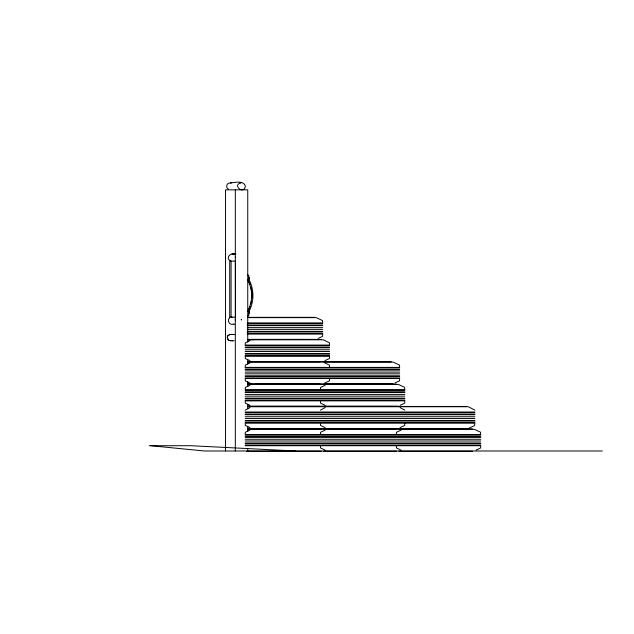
<?xml version="1.0" encoding="UTF-8"?>
<svg xmlns="http://www.w3.org/2000/svg" width="634" height="634" viewBox="0 0 634 634"><rect width="100%" height="100%" fill="white"/><g stroke="black" fill="none" stroke-linecap="round" stroke-linejoin="round"><path stroke-width="0.95" d="M225.435 257.087L225.442 257.483L225.411 257.063M235.246 257.277L235.238 257.198M235.23 319.607L235.222 320.035M245.192 410.158L249.899 407.599M320.424 410.158L325.139 407.599M227.337 337.621L227.812 335.854L229.397 334.776M247.482 311.484L248.758 308.94A32.714 32.714 0 0 0 248.758 282.13L247.482 279.586M241.514 319.837L241.174 319.528L241.459 319.869M228.636 335.124L227.733 335.854L227.257 337.621L228.636 340.109M249.899 340.664L245.342 342.78L245.192 345.078L329.593 345.078L329.331 342.685L323.11 339.792L247.799 339.792M249.899 362.973L245.342 365.089L245.192 367.387L399.65 367.387L399.388 364.994L393.167 362.109L247.799 362.109M318.014 338.493L322.571 336.377L322.722 334.078L247.268 334.078M249.899 385.29L245.342 387.406L245.192 389.704L404.825 389.704L404.563 387.303L398.35 384.418L247.799 384.418M324.877 360.651L329.434 358.535L329.593 356.237L245.192 356.237L245.342 358.535L249.899 360.651M324.877 382.96L329.434 380.844L329.593 378.546M325.139 385.29L320.582 387.406L320.424 389.704M249.899 430.137L245.342 432.253L245.192 434.552L480.746 434.552L480.485 432.15L474.272 429.266L247.799 429.266M394.934 382.96L399.491 380.844L399.65 378.546L245.192 378.546L245.342 380.844L249.899 382.96M325.139 430.137L320.582 432.253L320.424 434.552M400.117 405.277L404.674 403.161L404.825 400.862L245.192 400.862L245.342 403.161L249.899 405.277M400.117 427.585L404.674 425.469L404.825 423.171M401.06 430.137L396.504 432.253L396.345 434.552M476.039 450.124L480.596 448.008L480.746 445.71L245.192 445.71M234.041 323.792C228.66 326.906 225.625 317.103 232.099 317.214M229.31 334.776L230.221 334.57M230.142 334.57L230.974 334.467M241.514 182.719C231.529 184.399 243.48 195.407 245.406 186.237C243.614 179.549 233.494 182.988 228.557 183.186C226.037 184.312 226.037 188.171 228.557 189.289M235.896 254.155C230.911 251.706 224.349 258.569 231.085 261.081L231.077 317.166M232.527 340.83L234.192 340.727M230.887 334.467L232.607 334.403M230.514 182.743L230.998 182.743M240.231 182.782L240.714 182.782M232.472 254.21L232.947 254.21M233.859 254.21L234.342 254.21M247.482 275.204L248.774 275.204L248.774 279.277L249.939 281.599A34.014 34.014 0 0 1 249.939 309.471L248.774 311.793L248.774 315.867L247.482 315.867M248.774 277.652L249.281 277.652L249.281 279.111L248.774 279.111M248.774 278.017L249.281 278.017M248.774 278.746L249.281 278.746M248.908 312.087L249.416 312.087M248.908 312.816L249.416 312.816M247.846 317.341L314.345 317.341M247.799 317.634L316.247 317.634L322.46 320.527L322.722 322.92L247.268 322.92M247.268 323.538L322.722 323.538M233.93 324.703L234.406 324.703M247.268 325.028L322.722 325.028M247.268 325.646L322.722 325.646M247.268 327.627L322.722 327.627M247.268 329.363L322.722 329.363M247.268 331.352L322.722 331.352M247.268 331.97L322.722 331.97M247.268 333.46L322.722 333.46M247.799 339.356L311.46 339.356M312.348 339.356L315.027 339.356M253.56 339.499L321.216 339.499M247.846 339.658L253.917 339.658M245.192 345.696L329.593 345.696M245.192 347.186L329.593 347.186M245.192 347.804L329.593 347.804M245.192 349.786L329.593 349.786M245.192 351.521L329.593 351.521M245.192 353.51L329.593 353.51M245.192 354.129L329.593 354.129M245.192 355.619L329.593 355.619M247.799 361.515L323.11 361.515M247.846 361.816L253.014 361.808M253.56 361.808L320.067 361.816M323.617 361.808L391.273 361.808M245.192 368.013L399.65 368.013M245.192 369.495L399.65 369.495M245.192 370.121L399.65 370.121M245.192 372.103L399.65 372.103M245.192 373.838L399.65 373.838M245.192 375.819L399.65 375.819M245.192 376.438L399.65 376.438M245.192 377.927L399.65 377.927M247.799 383.832L393.167 383.832M247.846 384.125L253.014 384.125M254.717 384.125L320.067 384.125M324.774 384.125L396.456 384.125M245.192 390.322L404.825 390.322M245.192 391.812L404.825 391.812M245.192 392.43L404.825 392.43M245.192 394.411L404.825 394.411M245.192 396.147L404.825 396.147M245.192 398.136L404.825 398.136M245.192 398.754L404.825 398.754M245.192 400.236L404.825 400.236M247.799 406.14L326.51 406.14M326.898 406.14L398.35 406.14M247.846 406.442L251.222 406.434M254.717 406.434L320.067 406.442M324.774 406.442L326.462 406.434M329.949 406.434L395.299 406.442M398.857 406.434L466.513 406.434M247.799 406.735L326.51 406.735M326.898 406.735L468.407 406.735L474.882 410.158M245.192 412.013L474.882 412.013M245.192 412.631L474.882 412.631M245.192 414.121L474.882 414.121M245.192 414.739L474.882 414.739M245.192 416.728L474.882 416.728M245.192 418.464L474.882 418.464M245.192 420.445L474.882 420.445M245.192 421.063L474.882 421.063M245.192 422.553L474.882 422.553M247.799 428.457L468.407 428.457L474.62 425.565L474.882 423.171L245.192 423.171L245.342 425.469L249.899 427.585M247.846 428.75L321.216 428.75M323.617 428.75L396.456 428.75M398.857 428.75L466.513 428.75M247.846 428.972L321.216 428.972M323.617 428.972L396.456 428.972M398.857 428.972L472.378 428.972M245.192 435.17L480.746 435.17M245.192 436.66L480.746 436.66M245.192 437.278L480.746 437.278M245.192 439.259L480.746 439.259M245.192 440.995L480.746 440.995M245.192 442.976L480.746 442.976M245.192 443.602L480.746 443.602M245.192 445.084L480.746 445.084M149.283 445.71L190.675 445.71L295.595 450.988M602.3 450.988L204.433 450.988L150.654 445.71M246.689 451.281L321.216 451.281M323.617 451.281L396.456 451.281M398.857 451.281L472.378 451.281M230.887 340.767L232.607 340.83M232.527 334.403L234.192 334.506M230.507 182.719L231.513 182.838M232.099 254.155L234.041 254.622M230.142 340.672L230.974 340.767M234.104 334.506L234.525 334.57M229.31 340.458L230.221 340.672M228.557 340.109L229.397 340.458M324.877 362.973L329.434 365.089L329.593 367.387M400.117 407.599L404.825 410.158M325.139 405.277L320.582 403.161L320.424 400.862M401.06 450.124L396.504 448.008L396.345 445.71M325.139 427.585L320.582 425.469L320.424 423.171M325.139 450.124L320.582 448.008L320.424 445.71M227.899 339.594L227.376 338.532M247.743 342.178L247.743 189.843L225.522 189.843L225.522 450.988M247.743 359.985L247.743 363.94M247.743 381.747L247.743 386.692M247.743 404.5L247.743 408.454M247.743 426.262L247.743 431.207M247.743 449.015L247.743 450.988M235.317 189.843L235.317 450.988M251.476 301.087A33.031 33.031 0 0 1 250.898 303.813M250.081 306.484A33.031 33.031 0 0 1 248.243 310.747M248.243 280.331A33.031 33.031 0 0 1 250.081 284.595M250.898 287.257A33.031 33.031 0 0 1 251.476 289.984M251.619 290.903A33.031 33.031 0 0 1 251.833 298.321M235.46 261.129L229.714 261.081L229.714 317.166L235.46 317.166L235.42 261.129M249.416 311.73L248.908 311.73L248.908 313.18L249.416 313.18L249.416 311.73"/></g></svg>
